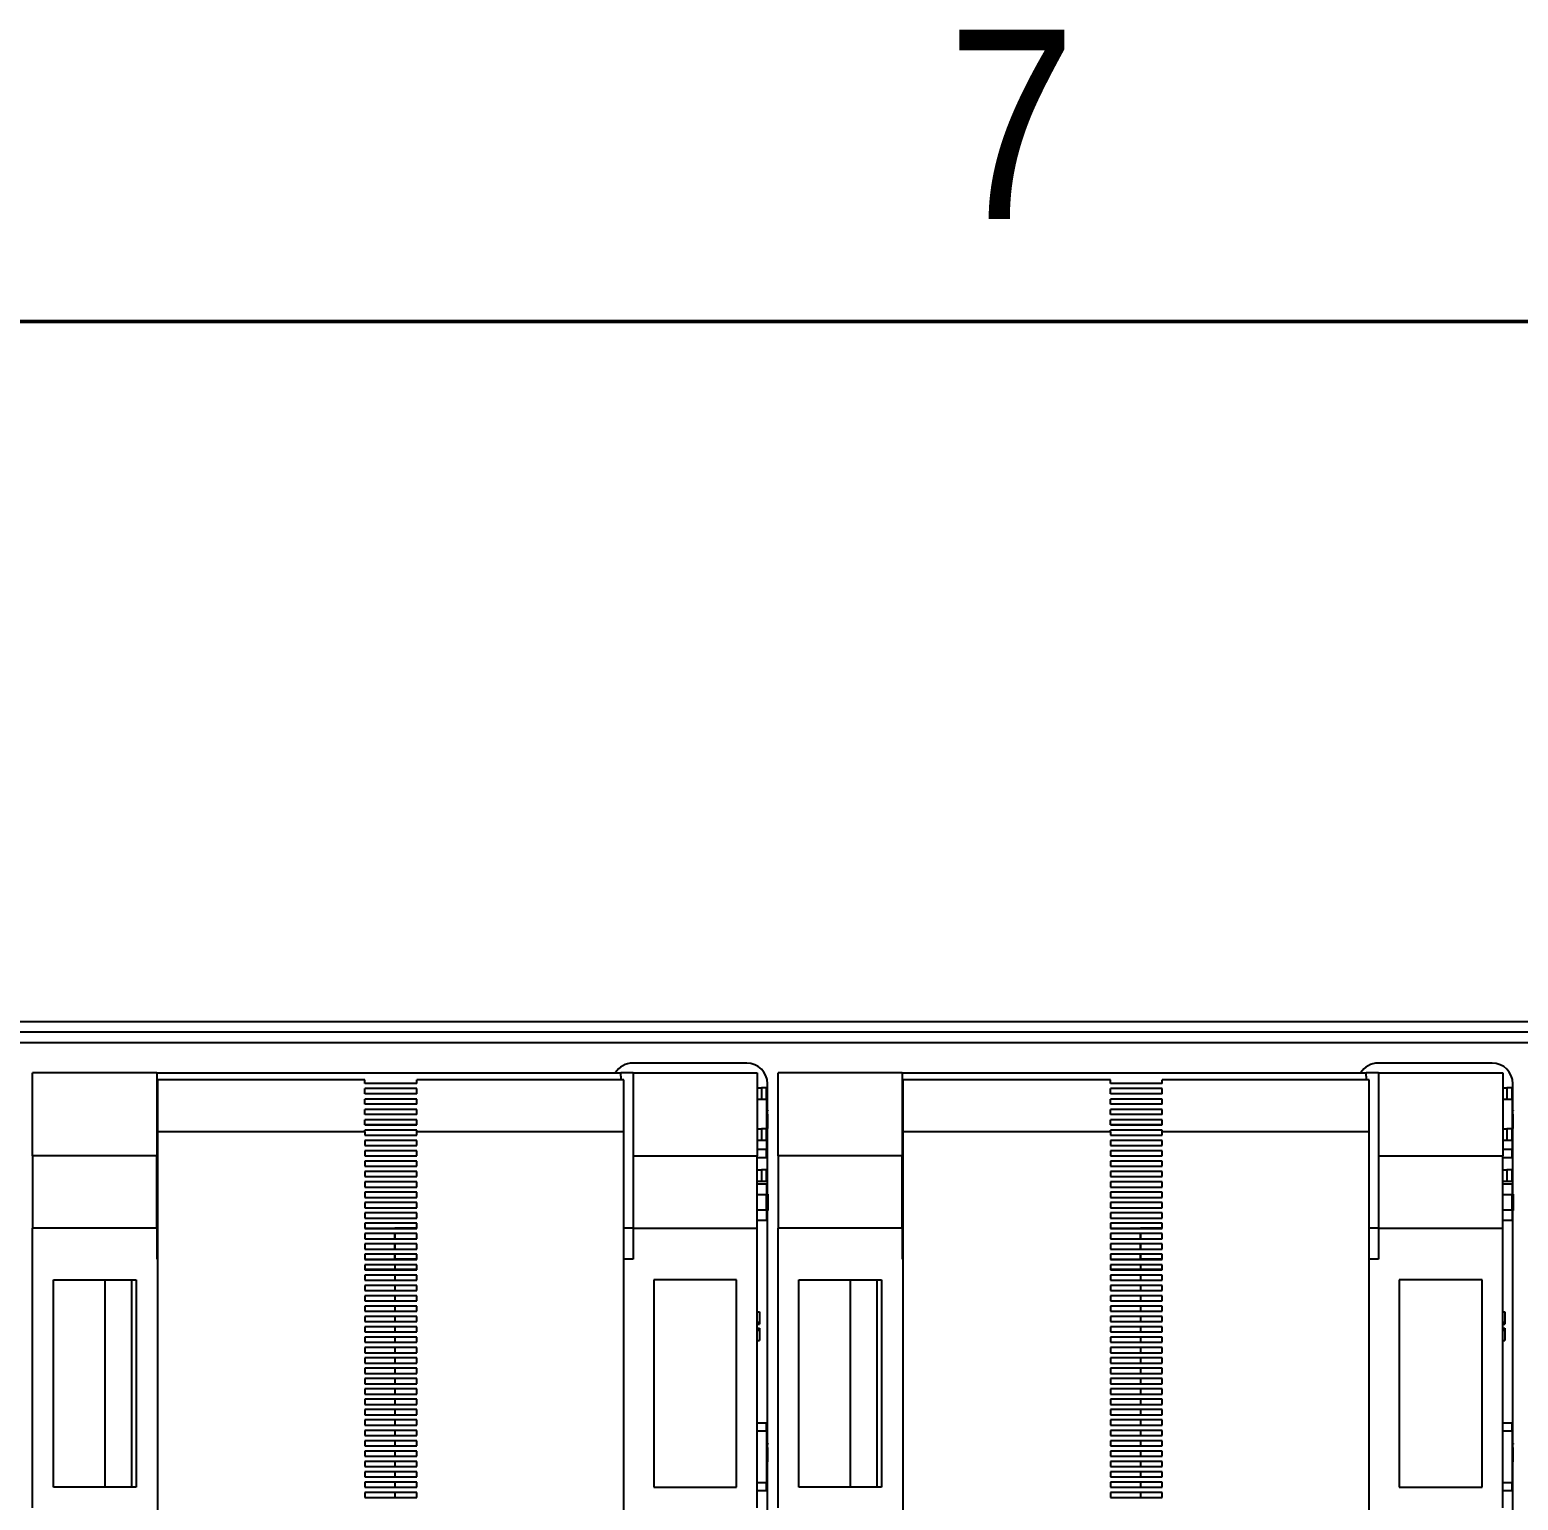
# Paper-space layout 'D' of a CAD drawing. Header units: inches. Extents: x 0 to 136, y 0 to 88.
# Drawn here: x 20.51 to 28.06, y 80.02 to 87.48 of the extents above; entities that cross this region are included whole.
import ezdxf

# ---------------------------------------------------------------- set-up
doc = ezdxf.new("R2010")
doc.units = ezdxf.units.IN
doc.header["$LTSCALE"] = 4
doc.header["$MEASUREMENT"] = 0
doc.styles.add('SLDTEXTSTYLE0', font='GOTHIC.TTF', dxfattribs={"width": 0.913})

psp = doc.layouts.new('D')

# ---------------------------------------------------------------- linework, layer by layer
at = {"color": 7, "linetype": 'Continuous', "lineweight": 50}
psp.add_line((2, 86), (134, 86), dxfattribs=at)
at = {"color": 7, "linetype": 'Continuous', "lineweight": 25}
for p, q in [((17.2199, 82.4517), (42.6216, 82.4517)), ((16.6949, 82.3442), (43.1466, 82.3442)), ((17.2199, 82.398), (42.6216, 82.398)), ((24.1465, 82.2405), (23.569, 82.2405)), ((27.926, 82.2405), (27.3486, 82.2405)), ((20.5257, 81.7706), (20.5257, 82.1905)), ((21.1556, 82.1905), (20.5257, 82.1905)), ((21.1556, 82.1905), (21.1556, 81.7706)), ((21.1556, 82.1905), (23.5073, 82.1905)), ((22.2107, 82.1548), (21.1609, 82.1548)), ((21.1609, 81.8923), (21.1609, 82.1548)), ((22.2107, 82.1369), (22.2107, 82.1548)), ((22.4732, 82.1369), (22.2107, 82.1369)), ((23.5231, 82.1548), (22.4732, 82.1548)), ((22.4732, 82.1369), (22.4732, 82.1548)), ((23.5073, 82.1748), (23.5073, 82.1905)), ((23.5703, 82.1905), (23.5073, 82.1905)), ((23.5073, 82.1748), (23.5073, 82.1548)), ((23.5231, 81.8923), (23.5231, 82.1548)), ((23.5703, 82.1905), (23.5703, 81.7706)), ((23.5703, 82.1905), (24.2002, 82.1905)), ((24.2002, 82.1905), (24.2002, 81.7706)), ((24.2515, 82.0005), (24.2515, 82.1355)), ((24.9351, 82.1905), (24.3052, 82.1905)), ((24.3052, 81.7706), (24.3052, 82.1905)), ((24.9351, 82.1905), (24.9351, 81.7706)), ((24.9351, 82.1905), (27.2868, 82.1905)), ((25.9903, 82.1548), (24.9404, 82.1548)), ((24.9404, 81.8923), (24.9404, 82.1548)), ((25.9903, 82.1369), (25.9903, 82.1548)), ((26.2527, 82.1369), (25.9903, 82.1369)), ((27.3026, 82.1548), (26.2527, 82.1548)), ((26.2527, 82.1369), (26.2527, 82.1548)), ((27.2868, 82.1748), (27.2868, 82.1905)), ((27.3498, 82.1905), (27.2868, 82.1905)), ((27.2868, 82.1748), (27.2868, 82.1548)), ((27.3026, 81.8923), (27.3026, 82.1548)), ((27.3498, 82.1905), (27.9798, 82.1905)), ((27.3498, 82.1905), (27.3498, 81.7706)), ((27.9798, 82.1905), (27.9798, 81.7706)), ((28.031, 82.0005), (28.031, 82.1355)), ((22.4732, 82.1107), (22.2107, 82.1107)), ((22.4732, 82.1107), (22.2107, 82.1107)), ((22.2107, 82.0844), (22.2107, 82.1107)), ((22.4732, 82.0844), (22.2107, 82.0844)), ((22.4732, 82.0582), (22.2107, 82.0582)), ((22.2107, 82.0319), (22.2107, 82.0582)), ((22.4732, 82.0582), (22.2107, 82.0582)), ((22.4732, 82.0844), (22.4732, 82.1107)), ((22.4732, 82.0319), (22.4732, 82.0582)), ((24.2002, 82.1144), (24.2212, 82.1144)), ((24.2002, 82.0567), (24.2212, 82.0567)), ((24.2475, 82.1144), (24.2212, 82.1144)), ((24.2212, 82.1144), (24.2212, 82.0567)), ((24.2212, 82.0567), (24.2475, 82.0567)), ((24.2475, 82.0567), (24.2475, 82.1144)), ((24.2475, 82.0567), (24.2475, 81.9065)), ((26.2527, 82.1107), (25.9903, 82.1107)), ((26.2527, 82.1107), (25.9903, 82.1107)), ((25.9903, 82.0844), (25.9903, 82.1107)), ((26.2527, 82.0844), (25.9903, 82.0844)), ((26.2527, 82.0582), (25.9903, 82.0582)), ((25.9903, 82.0319), (25.9903, 82.0582)), ((26.2527, 82.0582), (25.9903, 82.0582)), ((26.2527, 82.0844), (26.2527, 82.1107)), ((26.2527, 82.0319), (26.2527, 82.0582)), ((27.9798, 82.1144), (28.0008, 82.1144)), ((27.9798, 82.0567), (28.0008, 82.0567)), ((28.027, 82.1144), (28.0008, 82.1144)), ((28.0008, 82.1144), (28.0008, 82.0567)), ((28.0008, 82.0567), (28.027, 82.0567)), ((28.027, 82.0567), (28.027, 82.1144)), ((28.027, 82.0567), (28.027, 81.9065)), ((22.4732, 82.0319), (22.2107, 82.0319)), ((22.4732, 82.0057), (22.2107, 82.0057)), ((22.2107, 81.9794), (22.2107, 82.0057)), ((22.4732, 82.0057), (22.2107, 82.0057)), ((22.4732, 81.9794), (22.2107, 81.9794)), ((22.4732, 81.9794), (22.4732, 82.0057)), ((24.2527, 82.0005), (24.2475, 82.0005)), ((24.2527, 81.9976), (24.2475, 81.9976)), ((24.2527, 81.9813), (24.2475, 81.9813)), ((24.2515, 81.9813), (24.2515, 81.9976)), ((24.2527, 82.0005), (24.2527, 81.9976)), ((24.2527, 81.9085), (24.2527, 81.9813)), ((26.2527, 82.0319), (25.9903, 82.0319)), ((26.2527, 82.0057), (25.9903, 82.0057)), ((25.9903, 81.9794), (25.9903, 82.0057)), ((26.2527, 82.0057), (25.9903, 82.0057)), ((26.2527, 81.9794), (25.9903, 81.9794)), ((26.2527, 81.9794), (26.2527, 82.0057)), ((28.0323, 82.0005), (28.027, 82.0005)), ((28.0323, 81.9976), (28.027, 81.9976)), ((28.0323, 81.9813), (28.027, 81.9813)), ((28.031, 81.9813), (28.031, 81.9976)), ((28.0323, 82.0005), (28.0323, 81.9976)), ((28.0323, 81.9085), (28.0323, 81.9813)), ((21.1556, 81.928), (21.1609, 81.928)), ((22.2107, 81.8923), (21.1609, 81.8923)), ((21.1609, 77.3692), (21.1609, 81.8923)), ((22.4732, 81.9532), (22.2107, 81.9532)), ((22.2107, 81.9269), (22.2107, 81.9532)), ((22.4732, 81.9532), (22.2107, 81.9532)), ((22.2107, 81.928), (22.4732, 81.928)), ((22.4732, 81.9269), (22.2107, 81.9269)), ((22.4732, 81.9007), (22.2107, 81.9007)), ((22.2107, 81.8923), (22.2107, 81.9007)), ((22.4732, 81.9007), (22.2107, 81.9007)), ((22.2107, 81.8923), (22.2107, 81.8744)), ((22.4732, 81.9269), (22.4732, 81.9532)), ((22.4732, 81.8923), (22.4732, 81.9007)), ((22.4732, 81.8744), (22.4732, 81.8923)), ((23.5231, 81.8923), (22.4732, 81.8923)), ((23.5231, 77.3486), (23.5231, 81.8923)), ((24.2002, 81.9065), (24.2212, 81.9065)), ((24.2212, 81.9065), (24.2212, 81.8488)), ((24.2475, 81.9065), (24.2212, 81.9065)), ((24.2527, 81.9085), (24.2475, 81.9085)), ((24.2475, 81.8488), (24.2475, 81.9065)), ((24.2515, 81.5765), (24.2515, 81.9085)), ((24.9351, 81.928), (24.9404, 81.928)), ((25.9903, 81.8923), (24.9404, 81.8923)), ((24.9404, 77.3692), (24.9404, 81.8923)), ((26.2527, 81.9532), (25.9903, 81.9532)), ((25.9903, 81.9269), (25.9903, 81.9532)), ((26.2527, 81.9532), (25.9903, 81.9532)), ((25.9903, 81.928), (26.2527, 81.928)), ((26.2527, 81.9269), (25.9903, 81.9269)), ((26.2527, 81.9007), (25.9903, 81.9007)), ((25.9903, 81.8923), (25.9903, 81.9007)), ((26.2527, 81.9007), (25.9903, 81.9007)), ((25.9903, 81.8923), (25.9903, 81.8744)), ((26.2527, 81.9269), (26.2527, 81.9532)), ((26.2527, 81.8923), (26.2527, 81.9007)), ((26.2527, 81.8744), (26.2527, 81.8923)), ((27.3026, 81.8923), (26.2527, 81.8923)), ((27.3026, 77.3486), (27.3026, 81.8923)), ((27.9798, 81.9065), (28.0008, 81.9065)), ((28.027, 81.9065), (28.0008, 81.9065)), ((28.0008, 81.9065), (28.0008, 81.8488)), ((28.0323, 81.9085), (28.027, 81.9085)), ((28.027, 81.8488), (28.027, 81.9065)), ((28.031, 81.5765), (28.031, 81.9085)), ((22.2107, 81.8744), (22.4732, 81.8744)), ((22.4732, 81.8482), (22.2107, 81.8482)), ((22.2107, 81.8482), (22.2107, 81.822)), ((22.4732, 81.8482), (22.2107, 81.8482)), ((22.2107, 81.822), (22.4732, 81.822)), ((22.4732, 81.822), (22.4732, 81.8482)), ((24.2002, 81.8488), (24.2212, 81.8488)), ((24.2212, 81.8488), (24.2475, 81.8488)), ((24.2475, 81.8488), (24.2475, 81.8015)), ((25.9903, 81.8744), (26.2527, 81.8744)), ((26.2527, 81.8482), (25.9903, 81.8482)), ((25.9903, 81.8482), (25.9903, 81.822)), ((26.2527, 81.8482), (25.9903, 81.8482)), ((25.9903, 81.822), (26.2527, 81.822)), ((26.2527, 81.822), (26.2527, 81.8482)), ((27.9798, 81.8488), (28.0008, 81.8488)), ((28.0008, 81.8488), (28.027, 81.8488)), ((28.027, 81.8488), (28.027, 81.8015)), ((21.1556, 81.7706), (20.5257, 81.7706)), ((20.5257, 81.7706), (20.5257, 81.4031)), ((21.1556, 81.4031), (21.1556, 81.7706)), ((22.4732, 81.7957), (22.2107, 81.7957)), ((22.2107, 81.7957), (22.2107, 81.7695)), ((22.4732, 81.7957), (22.2107, 81.7957)), ((22.2107, 81.7695), (22.4732, 81.7695)), ((22.4732, 81.7432), (22.2107, 81.7432)), ((22.2107, 81.7432), (22.2107, 81.717)), ((22.4732, 81.7432), (22.2107, 81.7432)), ((22.4732, 81.7695), (22.4732, 81.7957)), ((22.4732, 81.717), (22.4732, 81.7432)), ((23.5703, 81.7706), (24.2002, 81.7706)), ((23.5703, 81.7706), (23.5703, 81.4031)), ((24.2475, 81.8015), (24.2002, 81.8015)), ((24.2002, 81.4031), (24.2002, 81.7706)), ((24.2002, 81.7622), (24.2475, 81.7622)), ((24.2475, 81.7622), (24.2475, 81.8015)), ((24.9351, 81.7706), (24.3052, 81.7706)), ((24.3052, 81.7706), (24.3052, 81.4031)), ((24.9351, 81.4031), (24.9351, 81.7706)), ((26.2527, 81.7957), (25.9903, 81.7957)), ((25.9903, 81.7957), (25.9903, 81.7695)), ((26.2527, 81.7957), (25.9903, 81.7957)), ((25.9903, 81.7695), (26.2527, 81.7695)), ((26.2527, 81.7432), (25.9903, 81.7432)), ((25.9903, 81.7432), (25.9903, 81.717)), ((26.2527, 81.7432), (25.9903, 81.7432)), ((26.2527, 81.7695), (26.2527, 81.7957)), ((26.2527, 81.717), (26.2527, 81.7432)), ((27.3498, 81.7706), (27.9798, 81.7706)), ((27.3498, 81.7706), (27.3498, 81.4031)), ((28.027, 81.8015), (27.9798, 81.8015)), ((27.9798, 81.4031), (27.9798, 81.7706)), ((27.9798, 81.7622), (28.027, 81.7622)), ((28.027, 81.7622), (28.027, 81.8015)), ((22.2107, 81.717), (22.4732, 81.717)), ((22.4732, 81.6907), (22.2107, 81.6907)), ((22.2107, 81.6907), (22.2107, 81.6645)), ((22.4732, 81.6907), (22.2107, 81.6907)), ((22.2107, 81.6645), (22.4732, 81.6645)), ((22.4732, 81.6645), (22.4732, 81.6907)), ((24.2002, 81.6987), (24.2212, 81.6987)), ((24.2475, 81.6987), (24.2212, 81.6987)), ((24.2212, 81.6987), (24.2212, 81.6409)), ((24.2475, 81.6409), (24.2475, 81.6987)), ((25.9903, 81.717), (26.2527, 81.717)), ((26.2527, 81.6907), (25.9903, 81.6907)), ((25.9903, 81.6907), (25.9903, 81.6645)), ((26.2527, 81.6907), (25.9903, 81.6907)), ((25.9903, 81.6645), (26.2527, 81.6645)), ((26.2527, 81.6645), (26.2527, 81.6907)), ((27.9798, 81.6987), (28.0008, 81.6987)), ((28.0008, 81.6987), (28.0008, 81.6409)), ((28.027, 81.6987), (28.0008, 81.6987)), ((28.027, 81.6409), (28.027, 81.6987)), ((22.4732, 81.6382), (22.2107, 81.6382)), ((22.2107, 81.6382), (22.2107, 81.612)), ((22.4732, 81.6382), (22.2107, 81.6382)), ((22.2107, 81.612), (22.4732, 81.612)), ((22.4732, 81.612), (22.4732, 81.6382)), ((24.2002, 81.6409), (24.2212, 81.6409)), ((24.2475, 81.6264), (24.2002, 81.6264)), ((24.2212, 81.6409), (24.2475, 81.6409)), ((24.2475, 81.6264), (24.2475, 81.5739)), ((26.2527, 81.6382), (25.9903, 81.6382)), ((25.9903, 81.6382), (25.9903, 81.612)), ((26.2527, 81.6382), (25.9903, 81.6382)), ((25.9903, 81.612), (26.2527, 81.612)), ((26.2527, 81.612), (26.2527, 81.6382)), ((27.9798, 81.6409), (28.0008, 81.6409)), ((28.027, 81.6264), (27.9798, 81.6264)), ((28.0008, 81.6409), (28.027, 81.6409)), ((28.027, 81.6264), (28.027, 81.5739)), ((22.4732, 81.5857), (22.2107, 81.5857)), ((22.2107, 81.5857), (22.2107, 81.5595)), ((22.4732, 81.5857), (22.2107, 81.5857)), ((22.2107, 81.5595), (22.4732, 81.5595)), ((22.4732, 81.5332), (22.2107, 81.5332)), ((22.2107, 81.5332), (22.2107, 81.507)), ((22.4732, 81.5332), (22.2107, 81.5332)), ((22.4732, 81.5595), (22.4732, 81.5857)), ((22.4732, 81.507), (22.4732, 81.5332)), ((24.2002, 81.5739), (24.2475, 81.5739)), ((24.2527, 81.5765), (24.2475, 81.5765)), ((24.2475, 81.4951), (24.2475, 81.5739)), ((24.2527, 81.5765), (24.2527, 81.4925)), ((26.2527, 81.5857), (25.9903, 81.5857)), ((25.9903, 81.5857), (25.9903, 81.5595)), ((26.2527, 81.5857), (25.9903, 81.5857)), ((25.9903, 81.5595), (26.2527, 81.5595)), ((26.2527, 81.5332), (25.9903, 81.5332)), ((25.9903, 81.5332), (25.9903, 81.507)), ((26.2527, 81.5332), (25.9903, 81.5332)), ((26.2527, 81.5595), (26.2527, 81.5857)), ((26.2527, 81.507), (26.2527, 81.5332)), ((27.9798, 81.5739), (28.027, 81.5739)), ((28.0323, 81.5765), (28.027, 81.5765)), ((28.027, 81.4951), (28.027, 81.5739)), ((28.0323, 81.5765), (28.0323, 81.4925)), ((22.2107, 81.507), (22.4732, 81.507)), ((22.4732, 81.4807), (22.2107, 81.4807)), ((22.2107, 81.4807), (22.2107, 81.4545)), ((22.4732, 81.4807), (22.2107, 81.4807)), ((22.2107, 81.4545), (22.4732, 81.4545)), ((22.4732, 81.4545), (22.4732, 81.4807)), ((24.2475, 81.4951), (24.2002, 81.4951)), ((24.2475, 81.4426), (24.2002, 81.4426)), ((24.2475, 81.4951), (24.2475, 81.4426)), ((24.2527, 81.4925), (24.2475, 81.4925)), ((24.2515, 80.3111), (24.2515, 81.4925)), ((25.9903, 81.507), (26.2527, 81.507)), ((26.2527, 81.4807), (25.9903, 81.4807)), ((25.9903, 81.4807), (25.9903, 81.4545)), ((26.2527, 81.4807), (25.9903, 81.4807)), ((25.9903, 81.4545), (26.2527, 81.4545)), ((26.2527, 81.4545), (26.2527, 81.4807)), ((28.027, 81.4951), (27.9798, 81.4951)), ((28.027, 81.4426), (27.9798, 81.4426)), ((28.027, 81.4951), (28.027, 81.4426)), ((28.0323, 81.4925), (28.027, 81.4925)), ((28.031, 80.3111), (28.031, 81.4925)), ((21.1556, 81.4031), (20.5257, 81.4031)), ((20.5257, 79.9858), (20.5257, 81.4031)), ((21.1556, 81.4031), (21.1609, 81.4031)), ((21.1556, 81.4031), (21.1556, 81.2456)), ((22.4732, 81.4283), (22.2107, 81.4283)), ((22.2107, 81.4283), (22.2107, 81.402)), ((22.4732, 81.4283), (22.2107, 81.4283)), ((22.2107, 81.4031), (22.363, 81.4031)), ((22.2107, 81.402), (22.4732, 81.402)), ((22.4732, 81.3758), (22.2107, 81.3758)), ((22.2107, 81.3758), (22.2107, 81.3495)), ((22.4732, 81.3758), (22.2107, 81.3758)), ((22.363, 81.402), (22.363, 81.4031)), ((22.4732, 81.4031), (22.363, 81.4031)), ((22.363, 81.4031), (22.363, 81.402)), ((22.363, 81.3495), (22.363, 81.3758)), ((22.363, 81.3758), (22.363, 81.3495)), ((22.4732, 81.402), (22.4732, 81.4283)), ((22.4732, 81.3495), (22.4732, 81.3758)), ((23.5703, 81.4031), (23.5231, 81.4031)), ((23.5703, 81.4031), (24.2002, 81.4031)), ((23.5703, 81.4031), (23.5703, 81.2456)), ((24.2002, 79.9858), (24.2002, 81.4031)), ((24.9351, 81.4031), (24.3052, 81.4031)), ((24.3052, 79.9858), (24.3052, 81.4031)), ((24.9351, 81.4031), (24.9351, 81.2456)), ((24.9351, 81.4031), (24.9404, 81.4031)), ((26.2527, 81.4283), (25.9903, 81.4283)), ((25.9903, 81.4283), (25.9903, 81.402)), ((26.2527, 81.4283), (25.9903, 81.4283)), ((25.9903, 81.4031), (26.1425, 81.4031)), ((25.9903, 81.402), (26.2527, 81.402)), ((26.2527, 81.3758), (25.9903, 81.3758)), ((25.9903, 81.3758), (25.9903, 81.3495)), ((26.2527, 81.3758), (25.9903, 81.3758)), ((26.1425, 81.402), (26.1425, 81.4031)), ((26.2527, 81.4031), (26.1425, 81.4031)), ((26.1425, 81.4031), (26.1425, 81.402)), ((26.1425, 81.3495), (26.1425, 81.3758)), ((26.1425, 81.3758), (26.1425, 81.3495)), ((26.2527, 81.402), (26.2527, 81.4283)), ((26.2527, 81.3495), (26.2527, 81.3758)), ((27.3498, 81.4031), (27.3026, 81.4031)), ((27.3498, 81.4031), (27.9798, 81.4031)), ((27.3498, 81.4031), (27.3498, 81.2456)), ((27.9798, 79.9858), (27.9798, 81.4031)), ((22.2107, 81.3495), (22.4732, 81.3495)), ((22.4732, 81.3233), (22.2107, 81.3233)), ((22.2107, 81.3233), (22.2107, 81.297)), ((22.4732, 81.3233), (22.2107, 81.3233)), ((22.2107, 81.297), (22.4732, 81.297)), ((22.363, 81.297), (22.363, 81.3233)), ((22.363, 81.3233), (22.363, 81.297)), ((22.4732, 81.297), (22.4732, 81.3233)), ((25.9903, 81.3495), (26.2527, 81.3495)), ((26.2527, 81.3233), (25.9903, 81.3233)), ((25.9903, 81.3233), (25.9903, 81.297)), ((26.2527, 81.3233), (25.9903, 81.3233)), ((25.9903, 81.297), (26.2527, 81.297)), ((26.1425, 81.297), (26.1425, 81.3233)), ((26.1425, 81.3233), (26.1425, 81.297)), ((26.2527, 81.297), (26.2527, 81.3233)), ((21.1556, 81.2456), (21.1609, 81.2456)), ((22.4732, 81.2708), (22.2107, 81.2708)), ((22.2107, 81.2708), (22.2107, 81.2445)), ((22.4732, 81.2708), (22.2107, 81.2708)), ((22.2107, 81.2456), (22.363, 81.2456)), ((22.2107, 81.2445), (22.4732, 81.2445)), ((22.4732, 81.2183), (22.2107, 81.2183)), ((22.2107, 81.2183), (22.2107, 81.192)), ((22.363, 81.2456), (22.363, 81.2708)), ((22.363, 81.2708), (22.363, 81.2456)), ((22.363, 81.2456), (22.363, 81.2445)), ((22.363, 81.2456), (22.363, 81.2445)), ((22.4732, 81.2456), (22.363, 81.2456)), ((22.363, 81.2183), (22.363, 81.1931)), ((22.363, 81.2183), (22.363, 81.1931)), ((22.4732, 81.2445), (22.4732, 81.2708)), ((22.4732, 81.192), (22.4732, 81.2183)), ((23.5703, 81.2456), (23.5231, 81.2456)), ((24.9351, 81.2456), (24.9404, 81.2456)), ((26.2527, 81.2708), (25.9903, 81.2708)), ((25.9903, 81.2708), (25.9903, 81.2445)), ((26.2527, 81.2708), (25.9903, 81.2708)), ((25.9903, 81.2456), (26.1425, 81.2456)), ((25.9903, 81.2445), (26.2527, 81.2445)), ((26.2527, 81.2183), (25.9903, 81.2183)), ((25.9903, 81.2183), (25.9903, 81.192)), ((26.1425, 81.2456), (26.1425, 81.2708)), ((26.1425, 81.2708), (26.1425, 81.2456)), ((26.1425, 81.2456), (26.1425, 81.2445)), ((26.1425, 81.2456), (26.1425, 81.2445)), ((26.2527, 81.2456), (26.1425, 81.2456)), ((26.1425, 81.2183), (26.1425, 81.1931)), ((26.1425, 81.2183), (26.1425, 81.1931)), ((26.2527, 81.2445), (26.2527, 81.2708)), ((26.2527, 81.192), (26.2527, 81.2183)), ((27.3498, 81.2456), (27.3026, 81.2456)), ((20.6307, 80.0908), (20.6307, 81.1406)), ((20.6307, 81.1406), (21.0506, 81.1406)), ((20.8931, 80.0908), (20.8931, 81.1406)), ((21.0291, 80.0908), (21.0291, 81.1406)), ((21.0506, 81.1406), (21.0506, 80.0908)), ((22.363, 81.1931), (22.2107, 81.1931)), ((22.2107, 81.192), (22.4732, 81.192)), ((22.4732, 81.1658), (22.2107, 81.1658)), ((22.2107, 81.1658), (22.2107, 81.1395)), ((22.4732, 81.1658), (22.2107, 81.1658)), ((22.2107, 81.1395), (22.4732, 81.1395)), ((22.363, 81.1931), (22.363, 81.192)), ((22.4732, 81.1931), (22.363, 81.1931)), ((22.363, 81.1931), (22.363, 81.192)), ((22.363, 81.1658), (22.363, 81.1395)), ((22.363, 81.1658), (22.363, 81.1395)), ((22.4732, 81.1395), (22.4732, 81.1658)), ((24.0952, 81.1406), (23.6753, 81.1406)), ((23.6753, 81.1406), (23.6753, 80.0908)), ((24.0952, 80.0908), (24.0952, 81.1406)), ((24.4102, 80.0908), (24.4102, 81.1406)), ((24.4102, 81.1406), (24.8302, 81.1406)), ((24.6727, 80.0908), (24.6727, 81.1406)), ((24.8087, 80.0908), (24.8087, 81.1406)), ((24.8302, 81.1406), (24.8302, 80.0908)), ((26.1425, 81.1931), (25.9903, 81.1931)), ((25.9903, 81.192), (26.2527, 81.192)), ((26.2527, 81.1658), (25.9903, 81.1658)), ((25.9903, 81.1658), (25.9903, 81.1395)), ((26.2527, 81.1658), (25.9903, 81.1658)), ((25.9903, 81.1395), (26.2527, 81.1395)), ((26.1425, 81.1931), (26.1425, 81.192)), ((26.2527, 81.1931), (26.1425, 81.1931)), ((26.1425, 81.1931), (26.1425, 81.192)), ((26.1425, 81.1658), (26.1425, 81.1395)), ((26.1425, 81.1658), (26.1425, 81.1395)), ((26.2527, 81.1395), (26.2527, 81.1658)), ((27.8748, 81.1406), (27.4548, 81.1406)), ((27.4548, 81.1406), (27.4548, 80.0908)), ((27.8748, 80.0908), (27.8748, 81.1406)), ((22.4732, 81.1133), (22.2107, 81.1133)), ((22.2107, 81.1133), (22.2107, 81.087)), ((22.4732, 81.1133), (22.2107, 81.1133)), ((22.2107, 81.087), (22.4732, 81.087)), ((22.4732, 81.0608), (22.2107, 81.0608)), ((22.2107, 81.0608), (22.2107, 81.0346)), ((22.4732, 81.0608), (22.2107, 81.0608)), ((22.363, 81.1133), (22.363, 81.087)), ((22.363, 81.1133), (22.363, 81.087)), ((22.363, 81.0608), (22.363, 81.0346)), ((22.363, 81.0608), (22.363, 81.0346)), ((22.4732, 81.087), (22.4732, 81.1133)), ((22.4732, 81.0346), (22.4732, 81.0608)), ((26.2527, 81.1133), (25.9903, 81.1133)), ((25.9903, 81.1133), (25.9903, 81.087)), ((26.2527, 81.1133), (25.9903, 81.1133)), ((25.9903, 81.087), (26.2527, 81.087)), ((26.2527, 81.0608), (25.9903, 81.0608)), ((25.9903, 81.0608), (25.9903, 81.0346)), ((26.2527, 81.0608), (25.9903, 81.0608)), ((26.1425, 81.1133), (26.1425, 81.087)), ((26.1425, 81.1133), (26.1425, 81.087)), ((26.1425, 81.0608), (26.1425, 81.0346)), ((26.1425, 81.0608), (26.1425, 81.0346)), ((26.2527, 81.087), (26.2527, 81.1133)), ((26.2527, 81.0346), (26.2527, 81.0608)), ((22.2107, 81.0346), (22.4732, 81.0346)), ((22.4732, 81.0083), (22.2107, 81.0083)), ((22.2107, 81.0083), (22.2107, 80.9821)), ((22.4732, 81.0083), (22.2107, 81.0083)), ((22.363, 81.0083), (22.363, 80.9821)), ((22.363, 81.0083), (22.363, 80.9821)), ((22.4732, 80.9821), (22.4732, 81.0083)), ((25.9903, 81.0346), (26.2527, 81.0346)), ((26.2527, 81.0083), (25.9903, 81.0083)), ((25.9903, 81.0083), (25.9903, 80.9821)), ((26.2527, 81.0083), (25.9903, 81.0083)), ((26.1425, 81.0083), (26.1425, 80.9821)), ((26.1425, 81.0083), (26.1425, 80.9821)), ((26.2527, 80.9821), (26.2527, 81.0083)), ((22.2107, 80.9821), (22.4732, 80.9821)), ((22.4732, 80.9558), (22.2107, 80.9558)), ((22.2107, 80.9558), (22.2107, 80.9296)), ((22.4732, 80.9558), (22.2107, 80.9558)), ((22.2107, 80.9296), (22.4732, 80.9296)), ((22.363, 80.9558), (22.363, 80.9296)), ((22.363, 80.9558), (22.363, 80.9296)), ((22.4732, 80.9296), (22.4732, 80.9558)), ((24.2002, 80.9791), (24.2107, 80.9791)), ((24.2002, 80.9266), (24.2107, 80.9266)), ((24.2002, 80.9171), (24.2107, 80.9171)), ((24.2107, 80.9791), (24.2107, 80.9266)), ((24.2107, 80.9266), (24.2107, 80.9171)), ((25.9903, 80.9821), (26.2527, 80.9821)), ((26.2527, 80.9558), (25.9903, 80.9558)), ((25.9903, 80.9558), (25.9903, 80.9296)), ((26.2527, 80.9558), (25.9903, 80.9558)), ((25.9903, 80.9296), (26.2527, 80.9296)), ((26.1425, 80.9558), (26.1425, 80.9296)), ((26.1425, 80.9558), (26.1425, 80.9296)), ((26.2527, 80.9296), (26.2527, 80.9558)), ((27.9798, 80.9791), (27.9903, 80.9791)), ((27.9798, 80.9266), (27.9903, 80.9266)), ((27.9798, 80.9171), (27.9903, 80.9171)), ((27.9903, 80.9791), (27.9903, 80.9266)), ((27.9903, 80.9266), (27.9903, 80.9171)), ((22.4732, 80.9033), (22.2107, 80.9033)), ((22.2107, 80.9033), (22.2107, 80.8771)), ((22.4732, 80.9033), (22.2107, 80.9033)), ((22.2107, 80.8771), (22.4732, 80.8771)), ((22.4732, 80.8508), (22.2107, 80.8508)), ((22.2107, 80.8508), (22.2107, 80.8246)), ((22.4732, 80.8508), (22.2107, 80.8508)), ((22.363, 80.9033), (22.363, 80.8771)), ((22.363, 80.9033), (22.363, 80.8771)), ((22.363, 80.8508), (22.363, 80.8246)), ((22.363, 80.8508), (22.363, 80.8246)), ((22.4732, 80.8771), (22.4732, 80.9033)), ((22.4732, 80.8246), (22.4732, 80.8508)), ((24.2002, 80.8961), (24.2107, 80.8961)), ((24.2002, 80.8866), (24.2107, 80.8866)), ((24.2002, 80.8341), (24.2107, 80.8341)), ((24.2107, 80.8961), (24.2107, 80.8866)), ((24.2107, 80.8866), (24.2107, 80.8341)), ((26.2527, 80.9033), (25.9903, 80.9033)), ((25.9903, 80.9033), (25.9903, 80.8771)), ((26.2527, 80.9033), (25.9903, 80.9033)), ((25.9903, 80.8771), (26.2527, 80.8771)), ((26.2527, 80.8508), (25.9903, 80.8508)), ((25.9903, 80.8508), (25.9903, 80.8246)), ((26.2527, 80.8508), (25.9903, 80.8508)), ((26.1425, 80.9033), (26.1425, 80.8771)), ((26.1425, 80.9033), (26.1425, 80.8771)), ((26.1425, 80.8508), (26.1425, 80.8246)), ((26.1425, 80.8508), (26.1425, 80.8246)), ((26.2527, 80.8771), (26.2527, 80.9033)), ((26.2527, 80.8246), (26.2527, 80.8508)), ((27.9798, 80.8961), (27.9903, 80.8961)), ((27.9798, 80.8866), (27.9903, 80.8866)), ((27.9798, 80.8341), (27.9903, 80.8341)), ((27.9903, 80.8961), (27.9903, 80.8866)), ((27.9903, 80.8866), (27.9903, 80.8341)), ((22.2107, 80.8246), (22.4732, 80.8246)), ((22.4732, 80.7983), (22.2107, 80.7983)), ((22.2107, 80.7983), (22.2107, 80.7721)), ((22.4732, 80.7983), (22.2107, 80.7983)), ((22.2107, 80.7721), (22.4732, 80.7721)), ((22.363, 80.7983), (22.363, 80.7721)), ((22.363, 80.7983), (22.363, 80.7721)), ((22.4732, 80.7721), (22.4732, 80.7983)), ((25.9903, 80.8246), (26.2527, 80.8246)), ((26.2527, 80.7983), (25.9903, 80.7983)), ((25.9903, 80.7983), (25.9903, 80.7721)), ((26.2527, 80.7983), (25.9903, 80.7983)), ((25.9903, 80.7721), (26.2527, 80.7721)), ((26.1425, 80.7983), (26.1425, 80.7721)), ((26.1425, 80.7983), (26.1425, 80.7721)), ((26.2527, 80.7721), (26.2527, 80.7983)), ((22.4732, 80.7458), (22.2107, 80.7458)), ((22.2107, 80.7458), (22.2107, 80.7196)), ((22.4732, 80.7458), (22.2107, 80.7458)), ((22.2107, 80.7196), (22.4732, 80.7196)), ((22.4732, 80.6933), (22.2107, 80.6933)), ((22.2107, 80.6933), (22.2107, 80.6671)), ((22.4732, 80.6933), (22.2107, 80.6933)), ((22.363, 80.7458), (22.363, 80.7196)), ((22.363, 80.7458), (22.363, 80.7196)), ((22.363, 80.6933), (22.363, 80.6671)), ((22.363, 80.6933), (22.363, 80.6671)), ((22.4732, 80.7196), (22.4732, 80.7458)), ((22.4732, 80.6671), (22.4732, 80.6933)), ((26.2527, 80.7458), (25.9903, 80.7458)), ((25.9903, 80.7458), (25.9903, 80.7196)), ((26.2527, 80.7458), (25.9903, 80.7458)), ((25.9903, 80.7196), (26.2527, 80.7196)), ((26.2527, 80.6933), (25.9903, 80.6933)), ((25.9903, 80.6933), (25.9903, 80.6671)), ((26.2527, 80.6933), (25.9903, 80.6933)), ((26.1425, 80.7458), (26.1425, 80.7196)), ((26.1425, 80.7458), (26.1425, 80.7196)), ((26.1425, 80.6933), (26.1425, 80.6671)), ((26.1425, 80.6933), (26.1425, 80.6671)), ((26.2527, 80.7196), (26.2527, 80.7458)), ((26.2527, 80.6671), (26.2527, 80.6933)), ((22.2107, 80.6671), (22.4732, 80.6671)), ((22.4732, 80.6409), (22.2107, 80.6409)), ((22.2107, 80.6409), (22.2107, 80.6146)), ((22.4732, 80.6409), (22.2107, 80.6409)), ((22.2107, 80.6146), (22.4732, 80.6146)), ((22.363, 80.6409), (22.363, 80.6146)), ((22.363, 80.6409), (22.363, 80.6146)), ((22.4732, 80.6146), (22.4732, 80.6409)), ((25.9903, 80.6671), (26.2527, 80.6671)), ((26.2527, 80.6409), (25.9903, 80.6409)), ((25.9903, 80.6409), (25.9903, 80.6146)), ((26.2527, 80.6409), (25.9903, 80.6409)), ((25.9903, 80.6146), (26.2527, 80.6146)), ((26.1425, 80.6409), (26.1425, 80.6146)), ((26.1425, 80.6409), (26.1425, 80.6146)), ((26.2527, 80.6146), (26.2527, 80.6409)), ((22.4732, 80.5884), (22.2107, 80.5884)), ((22.2107, 80.5884), (22.2107, 80.5621)), ((22.4732, 80.5884), (22.2107, 80.5884)), ((22.2107, 80.5621), (22.4732, 80.5621)), ((22.4732, 80.5359), (22.2107, 80.5359)), ((22.2107, 80.5359), (22.2107, 80.5096)), ((22.4732, 80.5359), (22.2107, 80.5359)), ((22.363, 80.5884), (22.363, 80.5621)), ((22.363, 80.5884), (22.363, 80.5621)), ((22.363, 80.5359), (22.363, 80.5096)), ((22.363, 80.5359), (22.363, 80.5096)), ((22.4732, 80.5621), (22.4732, 80.5884)), ((22.4732, 80.5096), (22.4732, 80.5359)), ((26.2527, 80.5884), (25.9903, 80.5884)), ((25.9903, 80.5884), (25.9903, 80.5621)), ((26.2527, 80.5884), (25.9903, 80.5884)), ((25.9903, 80.5621), (26.2527, 80.5621)), ((26.2527, 80.5359), (25.9903, 80.5359)), ((25.9903, 80.5359), (25.9903, 80.5096)), ((26.2527, 80.5359), (25.9903, 80.5359)), ((26.1425, 80.5884), (26.1425, 80.5621)), ((26.1425, 80.5884), (26.1425, 80.5621)), ((26.1425, 80.5359), (26.1425, 80.5096)), ((26.1425, 80.5359), (26.1425, 80.5096)), ((26.2527, 80.5621), (26.2527, 80.5884)), ((26.2527, 80.5096), (26.2527, 80.5359)), ((22.2107, 80.5096), (22.4732, 80.5096)), ((22.4732, 80.4834), (22.2107, 80.4834)), ((22.2107, 80.4834), (22.2107, 80.4571)), ((22.4732, 80.4834), (22.2107, 80.4834)), ((22.2107, 80.4571), (22.4732, 80.4571)), ((22.363, 80.4834), (22.363, 80.4571)), ((22.363, 80.4834), (22.363, 80.4571)), ((22.4732, 80.4571), (22.4732, 80.4834)), ((25.9903, 80.5096), (26.2527, 80.5096)), ((26.2527, 80.4834), (25.9903, 80.4834)), ((25.9903, 80.4834), (25.9903, 80.4571)), ((26.2527, 80.4834), (25.9903, 80.4834)), ((25.9903, 80.4571), (26.2527, 80.4571)), ((26.1425, 80.4834), (26.1425, 80.4571)), ((26.1425, 80.4834), (26.1425, 80.4571)), ((26.2527, 80.4571), (26.2527, 80.4834)), ((22.4732, 80.4309), (22.2107, 80.4309)), ((22.2107, 80.4309), (22.2107, 80.4046)), ((22.4732, 80.4309), (22.2107, 80.4309)), ((22.2107, 80.4046), (22.4732, 80.4046)), ((22.363, 80.4309), (22.363, 80.4046)), ((22.363, 80.4309), (22.363, 80.4046)), ((22.4732, 80.4046), (22.4732, 80.4309)), ((24.2475, 80.4139), (24.2002, 80.4139)), ((24.2475, 80.3746), (24.2475, 80.4139)), ((26.2527, 80.4309), (25.9903, 80.4309)), ((25.9903, 80.4309), (25.9903, 80.4046)), ((26.2527, 80.4309), (25.9903, 80.4309)), ((25.9903, 80.4046), (26.2527, 80.4046)), ((26.1425, 80.4309), (26.1425, 80.4046)), ((26.1425, 80.4309), (26.1425, 80.4046)), ((26.2527, 80.4046), (26.2527, 80.4309)), ((28.027, 80.4139), (27.9798, 80.4139)), ((28.027, 80.3746), (28.027, 80.4139)), ((22.4732, 80.3784), (22.2107, 80.3784)), ((22.2107, 80.3784), (22.2107, 80.3521)), ((22.4732, 80.3784), (22.2107, 80.3784)), ((22.2107, 80.3521), (22.4732, 80.3521)), ((22.4732, 80.3259), (22.2107, 80.3259)), ((22.2107, 80.3259), (22.2107, 80.2996)), ((22.4732, 80.3259), (22.2107, 80.3259)), ((22.363, 80.3784), (22.363, 80.3521)), ((22.363, 80.3784), (22.363, 80.3521)), ((22.363, 80.3259), (22.363, 80.2996)), ((22.363, 80.3259), (22.363, 80.2996)), ((22.4732, 80.3521), (22.4732, 80.3784)), ((22.4732, 80.2996), (22.4732, 80.3259)), ((24.2475, 80.3746), (24.2002, 80.3746)), ((24.2475, 80.3746), (24.2475, 80.1121)), ((24.2527, 80.3111), (24.2475, 80.3111)), ((24.2527, 80.3082), (24.2475, 80.3082)), ((24.2515, 80.2918), (24.2515, 80.3082)), ((24.2527, 80.3111), (24.2527, 80.3082)), ((26.2527, 80.3784), (25.9903, 80.3784)), ((25.9903, 80.3784), (25.9903, 80.3521)), ((26.2527, 80.3784), (25.9903, 80.3784)), ((25.9903, 80.3521), (26.2527, 80.3521)), ((26.2527, 80.3259), (25.9903, 80.3259)), ((25.9903, 80.3259), (25.9903, 80.2996)), ((26.2527, 80.3259), (25.9903, 80.3259)), ((26.1425, 80.3784), (26.1425, 80.3521)), ((26.1425, 80.3784), (26.1425, 80.3521)), ((26.1425, 80.3259), (26.1425, 80.2996)), ((26.1425, 80.3259), (26.1425, 80.2996)), ((26.2527, 80.3521), (26.2527, 80.3784)), ((26.2527, 80.2996), (26.2527, 80.3259)), ((28.027, 80.3746), (27.9798, 80.3746)), ((28.027, 80.3746), (28.027, 80.1121)), ((28.0323, 80.3111), (28.027, 80.3111)), ((28.0323, 80.3082), (28.027, 80.3082)), ((28.031, 80.2918), (28.031, 80.3082)), ((28.0323, 80.3111), (28.0323, 80.3082)), ((22.2107, 80.2996), (22.4732, 80.2996)), ((22.4732, 80.2734), (22.2107, 80.2734)), ((22.2107, 80.2734), (22.2107, 80.2471)), ((22.4732, 80.2734), (22.2107, 80.2734)), ((22.2107, 80.2471), (22.4732, 80.2471)), ((22.363, 80.2734), (22.363, 80.2471)), ((22.363, 80.2734), (22.363, 80.2471)), ((22.4732, 80.2471), (22.4732, 80.2734)), ((24.2527, 80.2918), (24.2475, 80.2918)), ((24.2527, 80.2191), (24.2527, 80.2918)), ((25.9903, 80.2996), (26.2527, 80.2996)), ((26.2527, 80.2734), (25.9903, 80.2734)), ((25.9903, 80.2734), (25.9903, 80.2471)), ((26.2527, 80.2734), (25.9903, 80.2734)), ((25.9903, 80.2471), (26.2527, 80.2471)), ((26.1425, 80.2734), (26.1425, 80.2471)), ((26.1425, 80.2734), (26.1425, 80.2471)), ((26.2527, 80.2471), (26.2527, 80.2734)), ((28.0323, 80.2918), (28.027, 80.2918)), ((28.0323, 80.2191), (28.0323, 80.2918)), ((22.4732, 80.2209), (22.2107, 80.2209)), ((22.2107, 80.2209), (22.2107, 80.1947)), ((22.4732, 80.2209), (22.2107, 80.2209)), ((22.2107, 80.1947), (22.4732, 80.1947)), ((22.4732, 80.1684), (22.2107, 80.1684)), ((22.2107, 80.1684), (22.2107, 80.1422)), ((22.4732, 80.1684), (22.2107, 80.1684)), ((22.363, 80.2209), (22.363, 80.1947)), ((22.363, 80.2209), (22.363, 80.1947)), ((22.363, 80.1684), (22.363, 80.1422)), ((22.363, 80.1684), (22.363, 80.1422)), ((22.4732, 80.1947), (22.4732, 80.2209)), ((22.4732, 80.1422), (22.4732, 80.1684)), ((24.2527, 80.2191), (24.2475, 80.2191)), ((24.2515, 79.9308), (24.2515, 80.2191)), ((26.2527, 80.2209), (25.9903, 80.2209)), ((25.9903, 80.2209), (25.9903, 80.1947)), ((26.2527, 80.2209), (25.9903, 80.2209)), ((25.9903, 80.1947), (26.2527, 80.1947)), ((26.2527, 80.1684), (25.9903, 80.1684)), ((25.9903, 80.1684), (25.9903, 80.1422)), ((26.2527, 80.1684), (25.9903, 80.1684)), ((26.1425, 80.2209), (26.1425, 80.1947)), ((26.1425, 80.2209), (26.1425, 80.1947)), ((26.1425, 80.1684), (26.1425, 80.1422)), ((26.1425, 80.1684), (26.1425, 80.1422)), ((26.2527, 80.1947), (26.2527, 80.2209)), ((26.2527, 80.1422), (26.2527, 80.1684)), ((28.0323, 80.2191), (28.027, 80.2191)), ((28.031, 79.9308), (28.031, 80.2191)), ((21.0506, 80.0908), (20.6307, 80.0908)), ((22.2107, 80.1422), (22.4732, 80.1422)), ((22.4732, 80.1159), (22.2107, 80.1159)), ((22.2107, 80.1159), (22.2107, 80.0897)), ((22.4732, 80.1159), (22.2107, 80.1159)), ((22.2107, 80.0897), (22.4732, 80.0897)), ((22.363, 80.1159), (22.363, 80.0897)), ((22.363, 80.1159), (22.363, 80.0897)), ((22.4732, 80.0897), (22.4732, 80.1159)), ((23.6753, 80.0908), (24.0952, 80.0908)), ((24.2475, 80.1121), (24.2002, 80.1121)), ((24.2475, 80.0727), (24.2475, 80.1121)), ((24.8302, 80.0908), (24.4102, 80.0908)), ((25.9903, 80.1422), (26.2527, 80.1422)), ((26.2527, 80.1159), (25.9903, 80.1159)), ((25.9903, 80.1159), (25.9903, 80.0897)), ((26.2527, 80.1159), (25.9903, 80.1159)), ((25.9903, 80.0897), (26.2527, 80.0897)), ((26.1425, 80.1159), (26.1425, 80.0897)), ((26.1425, 80.1159), (26.1425, 80.0897)), ((26.2527, 80.0897), (26.2527, 80.1159)), ((27.4548, 80.0908), (27.8748, 80.0908)), ((28.027, 80.1121), (27.9798, 80.1121)), ((28.027, 80.0727), (28.027, 80.1121)), ((22.4732, 80.0634), (22.2107, 80.0634)), ((22.2107, 80.0634), (22.2107, 80.0372)), ((22.4732, 80.0634), (22.2107, 80.0634)), ((22.2107, 80.0372), (22.4732, 80.0372)), ((22.363, 80.0634), (22.363, 80.0372)), ((22.363, 80.0634), (22.363, 80.0372)), ((22.4732, 80.0372), (22.4732, 80.0634)), ((24.2002, 80.0727), (24.2475, 80.0727)), ((26.2527, 80.0634), (25.9903, 80.0634)), ((25.9903, 80.0634), (25.9903, 80.0372)), ((26.2527, 80.0634), (25.9903, 80.0634)), ((25.9903, 80.0372), (26.2527, 80.0372)), ((26.1425, 80.0634), (26.1425, 80.0372)), ((26.1425, 80.0634), (26.1425, 80.0372)), ((26.2527, 80.0372), (26.2527, 80.0634)), ((27.9798, 80.0727), (28.027, 80.0727))]:
    psp.add_line(p, q, dxfattribs=at)
for centre, start, end in [((23.569, 82.1355), 90, 148.39905), ((24.1465, 82.1355), 0, 90), ((27.3486, 82.1355), 90, 148.39905), ((27.926, 82.1355), 0, 90)]:
    psp.add_arc(centre, 0.105, start, end, dxfattribs=at)

# ---------------------------------------------------------------- texts
at = {"color": 7, "linetype": 'Continuous', "lineweight": 0, "insert": (25.4903, 87.4791), "char_height": 0.96, "attachment_point": 2, "style": 'SLDTEXTSTYLE0'}
psp.add_mtext('7', dxfattribs=at)

doc.saveas('drawing.dxf')
